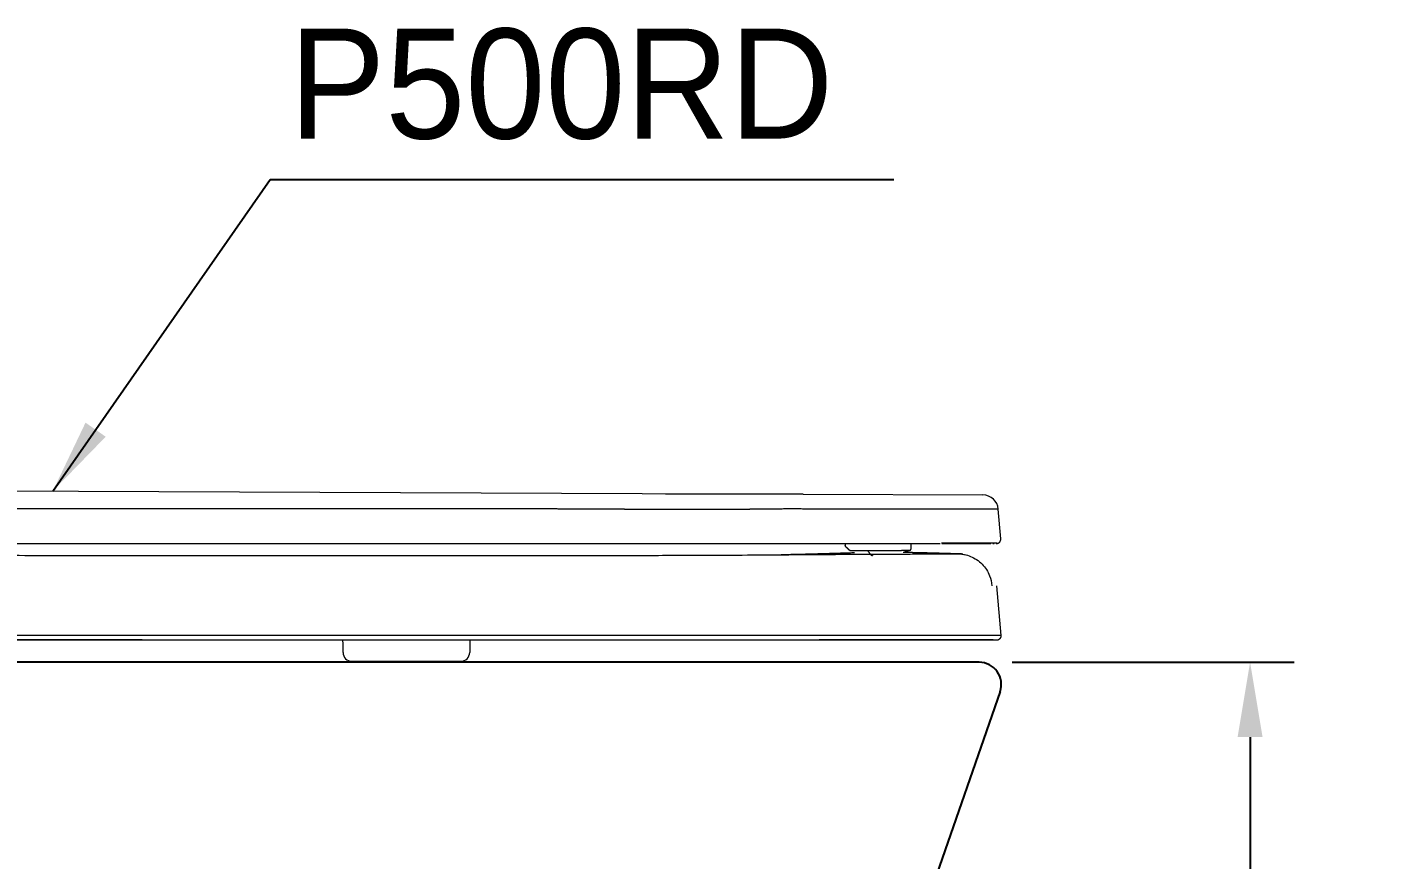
# Model space of a CAD drawing. Header units: millimetres. Extents: x 4840 to 6640, y -3623 to -1026.
# Drawn here: x 5588.5 to 5894.8, y -2937.8 to -2748.7 of the extents above; entities that cross this region are included whole.
import ezdxf
from ezdxf.enums import TextEntityAlignment as Align

# ---------------------------------------------------------------- set-up
doc = ezdxf.new("R2010")
doc.units = ezdxf.units.MM
for name, color, linetype in [('TEXT', 7, 'Continuous'), ('내부선 및 부속', 4, 'Continuous'), ('외형선', 3, 'Continuous'), ('치수선', 7, 'Continuous')]:
    doc.layers.add(name, color=color, linetype=linetype)
doc.styles.add('____', font='')
doc.styles.add('타이틀', font='H2GTRM.TTF', dxfattribs={"height": 25})
doc.styles.get('____').set_extended_font_data('굴림')
doc.dimstyles.new('MSADIM', dxfattribs={"dimtxt": 33, "dimasz": 17, "dimexe": 10, "dimexo": 7.5, "dimgap": 10, "dimtad": 0, "dimtih": 1, "dimtoh": 1, "dimdec": 0, "dimzin": 1, "dimdsep": 46, "dimtxsty": '____', "dimcen": 11.25, "dimadec": 0, "dimazin": 0, "dimtfac": 1, "dimtdec": 0, "dimtix": 1, "dimtmove": 0, "dimatfit": 3, "dimfxl": 0, "dimtolj": 1, "dimtzin": 1, "dimarcsym": 0})

# ---------------------------------------------------------------- blocks, each defined once
blk = doc.blocks.new('*D3')
at = {"layer": '치수선', "color": 0, "linetype": 'Continuous', "lineweight": -2}
for p, q in [((5812.35, -2893.08), (5876.39, -2893.08)), ((5866.39, -2910.08), (5866.39, -3060.26)), ((5866.39, -3256.08), (5866.39, -3105.89)), ((5687.35, -3273.08), (5876.39, -3273.08))]:
    blk.add_line(p, q, dxfattribs=at)
at = {"layer": '치수선', "color": 0, "linetype": 'Continuous'}
for points in [[(5863.55, -2910.08), (5869.22, -2910.08), (5866.39, -2893.08)], [(5863.55, -3256.08), (5869.22, -3256.08), (5866.39, -3273.08)]]:
    blk.add_solid(points, dxfattribs=at)
at = {"layer": '치수선', "color": 0, "linetype": 'Continuous', "insert": (5866.39, -3083.08), "char_height": 25, "attachment_point": 5, "style": '____'}
blk.add_mtext('\\A1;380', dxfattribs=at)

msp = doc.modelspace()

# ---------------------------------------------------------------- linework, layer by layer
at = {"layer": '내부선 및 부속', "lineweight": 18, "extrusion": (3.83476e-17, 1, 0)}
for p, q in [((5338.91, -2853.07), (5764.85, -2854.88)), ((5764.85, -2854.88), (5805.69, -2855.06)), ((5809.76, -2864.99), (5809.17, -2858.25)), ((5774.35, -2866.08), (5774.35, -2866.52)), ((5789.34, -2866.15), (5789.34, -2867.35)), ((5789.04, -2867.65), (5787.16, -2867.65)), ((5808.77, -2875.7), (5809.76, -2886.99)), ((5660.28, -2888.85), (5660.27, -2888.08)), ((5689.07, -2888.08), (5689.06, -2888.85)), ((5660.28, -2890.85), (5660.28, -2888.85)), ((5689.06, -2888.85), (5689.06, -2890.85)), ((5662.28, -2892.85), (5662.88, -2892.85)), ((5662.88, -2892.85), (5674.67, -2892.85)), ((5674.67, -2892.85), (5687.06, -2892.85))]:
    msp.add_line(p, q, dxfattribs=at)
at = {"layer": '내부선 및 부속', "lineweight": 18}
for centre, radius, start, end in [((5805.68, -2858.56), 3.5, 5, 89.7562), ((5808.76, -2865.08), 1, 270, 4.9999), ((5775.54, -2867.35), 0.3, 229.8193, 270), ((5789.04, -2867.35), 0.3, 270, 0), ((5662.28, -2890.85), 2, 180, 270), ((5687.06, -2890.85), 2, 270, 0)]:
    msp.add_arc(centre, radius, start, end, dxfattribs=at)
for points, degree, knots in [([(5764.85, -2854.88), (5764.85, -2854.88), (5764.85, -2854.88), (5764.85, -2854.88), (5764.85, -2854.88), (5764.85, -2854.88), (5764.85, -2854.88), (5764.85, -2854.88), (5764.84, -2854.88), (5764.84, -2854.88), (5764.84, -2854.88), (5764.84, -2854.88), (5764.83, -2854.88), (5764.83, -2854.88), (5764.83, -2854.88), (5764.82, -2854.88), (5764.82, -2854.88), (5764.82, -2854.88), (5764.81, -2854.88), (5764.81, -2854.88), (5764.8, -2854.88), (5764.8, -2854.88), (5764.79, -2854.88), (5764.79, -2854.88), (5764.78, -2854.88), (5764.77, -2854.88), (5764.77, -2854.88), (5764.76, -2854.88), (5764.75, -2854.88), (5764.75, -2854.88), (5764.74, -2854.88), (5764.73, -2854.88), (5764.72, -2854.88), (5764.71, -2854.88), (5764.7, -2854.88), (5764.7, -2854.88), (5764.66, -2854.88), (5764.6, -2854.88), (5764.49, -2854.88), (5764.35, -2854.88), (5764.15, -2854.88), (5763.85, -2854.88), (5763.42, -2854.88), (5762.92, -2854.88), (5762.35, -2854.88), (5761.71, -2854.88), (5761, -2854.88), (5760.23, -2854.88), (5759.31, -2854.88), (5758.21, -2854.87), (5756.92, -2854.87), (5755.53, -2854.87), (5754.06, -2854.87), (5752.51, -2854.87), (5751.02, -2854.86), (5749.62, -2854.86), (5748.33, -2854.86), (5746.98, -2854.86), (5745.6, -2854.86), (5744.2, -2854.86), (5742.78, -2854.85), (5741.3, -2854.85), (5740.19, -2854.85), (5739.51, -2854.85), (5739.25, -2854.85), (5739, -2854.85), (5738.74, -2854.85), (5738.49, -2854.85), (5738.23, -2854.85), (5737.97, -2854.85), (5737.7, -2854.85), (5737.44, -2854.85), (5737.17, -2854.85), (5736.9, -2854.85), (5736.63, -2854.85), (5736.36, -2854.84), (5736.08, -2854.84), (5735.81, -2854.84), (5735.53, -2854.84), (5735.25, -2854.84), (5734.96, -2854.84), (5734.68, -2854.84), (5734.39, -2854.84), (5734.1, -2854.84), (5733.81, -2854.84), (5733.62, -2854.84), (5733.52, -2854.84)], 3, [0, 0, 0, 0, 0.001791, 0.003582, 0.005372, 0.007162, 0.008952, 0.010741, 0.012529, 0.014317, 0.016105, 0.017892, 0.019679, 0.021465, 0.023252, 0.025037, 0.026823, 0.028608, 0.030393, 0.032177, 0.033961, 0.035745, 0.037529, 0.039313, 0.041096, 0.042879, 0.044662, 0.046444, 0.048227, 0.050009, 0.051791, 0.053573, 0.055355, 0.057137, 0.058919, 0.0607, 0.062482, 0.078216, 0.093875, 0.109462, 0.124983, 0.156651, 0.188038, 0.219161, 0.250029, 0.281003, 0.312147, 0.343477, 0.375004, 0.415851, 0.457519, 0.500032, 0.540598, 0.582251, 0.625006, 0.655159, 0.686041, 0.717656, 0.750009, 0.780134, 0.811008, 0.842632, 0.875005, 0.880171, 0.885361, 0.890576, 0.895815, 0.901079, 0.906367, 0.91168, 0.917017, 0.922378, 0.927764, 0.933174, 0.938609, 0.944068, 0.949552, 0.955059, 0.960592, 0.966149, 0.97173, 0.977335, 0.982965, 0.988619, 0.994297, 1, 1, 1, 1]), ([(5724.27, -2858.3), (5724.24, -2858.3), (5724.17, -2858.3), (5724.04, -2858.3), (5723.86, -2858.3), (5723.63, -2858.3), (5723.35, -2858.3), (5723.03, -2858.3), (5722.65, -2858.3), (5722.23, -2858.29), (5721.75, -2858.29), (5721.23, -2858.29), (5720.66, -2858.29), (5720.03, -2858.29), (5719.36, -2858.28), (5718.64, -2858.28), (5717.86, -2858.28), (5717.03, -2858.27), (5716.16, -2858.27), (5715.23, -2858.27), (5714.25, -2858.26), (5713.22, -2858.26), (5712.13, -2858.26), (5710.99, -2858.25), (5710.07, -2858.25), (5709.38, -2858.25), (5708.93, -2858.24), (5708.47, -2858.24), (5707.99, -2858.24), (5707.5, -2858.24), (5707, -2858.24), (5706.47, -2858.24), (5705.94, -2858.24), (5705.39, -2858.24), (5704.82, -2858.24), (5704.24, -2858.24), (5703.64, -2858.23), (5703.03, -2858.23), (5702.4, -2858.23), (5701.76, -2858.23), (5701.1, -2858.23), (5700.42, -2858.23), (5699.73, -2858.23), (5699.03, -2858.23), (5698.31, -2858.23), (5697.57, -2858.24), (5696.82, -2858.24), (5696.05, -2858.24), (5695.29, -2858.24), (5694.24, -2858.24), (5692.56, -2858.24), (5689.9, -2858.24), (5686.25, -2858.24), (5681.59, -2858.24), (5675.9, -2858.24), (5671.36, -2858.24), (5668.27, -2858.24), (5666.9, -2858.24), (5665.25, -2858.24), (5663.34, -2858.24), (5661.16, -2858.24), (5658.7, -2858.24), (5655.97, -2858.24), (5652.97, -2858.24), (5649.68, -2858.23), (5646.11, -2858.23), (5642.26, -2858.23), (5638.12, -2858.23), (5633.69, -2858.23), (5628.97, -2858.23), (5624.26, -2858.23), (5619.66, -2858.23), (5615.27, -2858.23), (5610.87, -2858.23), (5606.46, -2858.23), (5602.05, -2858.23), (5597.64, -2858.23), (5593.22, -2858.23), (5588.8, -2858.23), (5584.37, -2858.23), (5579.95, -2858.23), (5575.53, -2858.22), (5571.1, -2858.22), (5566.68, -2858.22), (5562.25, -2858.22), (5557.82, -2858.22), (5553.39, -2858.22), (5548.96, -2858.22), (5544.53, -2858.22), (5540.09, -2858.22), (5536.74, -2858.22), (5534.47, -2858.22), (5533.28, -2858.22), (5532.09, -2858.22), (5530.9, -2858.22), (5529.71, -2858.22), (5528.52, -2858.22), (5527.33, -2858.22), (5526.15, -2858.22), (5524.96, -2858.22), (5523.77, -2858.22), (5522.58, -2858.22), (5521.39, -2858.22), (5520.2, -2858.22), (5519.01, -2858.22), (5517.82, -2858.22), (5516.63, -2858.21), (5515.44, -2858.21), (5514.25, -2858.21), (5513.06, -2858.21), (5511.87, -2858.21), (5510.68, -2858.21), (5509.49, -2858.21), (5508.3, -2858.21), (5507.11, -2858.21), (5505.92, -2858.21), (5504.73, -2858.21), (5503.54, -2858.21), (5502.35, -2858.21), (5501.16, -2858.21), (5499.97, -2858.21), (5498.78, -2858.21), (5497.59, -2858.21), (5496.4, -2858.21), (5495.21, -2858.21), (5494.02, -2858.21), (5492.83, -2858.21), (5491.64, -2858.21), (5490.45, -2858.21), (5489.26, -2858.21), (5488.06, -2858.21), (5486.87, -2858.21), (5485.68, -2858.21), (5484.49, -2858.21), (5483.3, -2858.21), (5482.11, -2858.21), (5480.92, -2858.21), (5479.73, -2858.21), (5478.53, -2858.21), (5477.34, -2858.21), (5476.15, -2858.21), (5474.96, -2858.21), (5473.77, -2858.21), (5472.58, -2858.21), (5471.38, -2858.21), (5470.19, -2858.21), (5469, -2858.21), (5467.81, -2858.21), (5466.62, -2858.21), (5465.42, -2858.21), (5464.23, -2858.21), (5463.04, -2858.21), (5461.85, -2858.21), (5460.65, -2858.21), (5459.46, -2858.21), (5458.27, -2858.21), (5457.08, -2858.21), (5455.88, -2858.21), (5454.69, -2858.21), (5453.5, -2858.21), (5452.3, -2858.21), (5451.11, -2858.2), (5449.92, -2858.2), (5448.72, -2858.2), (5447.53, -2858.2), (5446.34, -2858.2), (5445.15, -2858.2), (5443.95, -2858.2), (5442.76, -2858.2), (5441.56, -2858.2), (5440.37, -2858.2), (5439.18, -2858.2), (5437.98, -2858.2), (5436.79, -2858.2), (5435.6, -2858.2), (5434.4, -2858.2), (5433.21, -2858.2), (5432.02, -2858.2), (5430.82, -2858.2), (5429.63, -2858.2), (5428.43, -2858.2), (5427.24, -2858.2), (5426.04, -2858.2), (5424.85, -2858.2), (5423.66, -2858.2), (5422.46, -2858.2), (5421.27, -2858.2), (5420.07, -2858.2), (5418.88, -2858.2), (5417.68, -2858.2), (5416.49, -2858.2), (5415.3, -2858.2), (5414.1, -2858.2), (5412.91, -2858.2), (5411.71, -2858.2), (5410.52, -2858.2), (5409.32, -2858.2), (5408.13, -2858.2), (5406.93, -2858.2), (5405.74, -2858.2), (5404.54, -2858.2), (5403.35, -2858.2), (5402.15, -2858.2), (5400.96, -2858.2), (5399.76, -2858.2), (5398.57, -2858.2), (5397.37, -2858.2), (5396.18, -2858.2), (5394.98, -2858.2), (5393.78, -2858.2), (5392.59, -2858.2), (5391.39, -2858.2), (5390.2, -2858.2), (5389, -2858.2), (5387.81, -2858.2), (5386.61, -2858.2), (5385.42, -2858.2), (5384.22, -2858.2), (5383.02, -2858.2), (5381.83, -2858.2), (5380.63, -2858.2), (5379.44, -2858.2), (5378.64, -2858.2), (5378.24, -2858.2)], 3, [0, 0, 0, 0, 0.000278, 0.000719, 0.001324, 0.002093, 0.003025, 0.004121, 0.00538, 0.006803, 0.00839, 0.01014, 0.012053, 0.014131, 0.016371, 0.018776, 0.021344, 0.024075, 0.02697, 0.030029, 0.033251, 0.036637, 0.040186, 0.043899, 0.047775, 0.049178, 0.050628, 0.052124, 0.053667, 0.055256, 0.056892, 0.058575, 0.060303, 0.062079, 0.063901, 0.065769, 0.067684, 0.069645, 0.071653, 0.073708, 0.075809, 0.077956, 0.08015, 0.082391, 0.084678, 0.087011, 0.089391, 0.091818, 0.094291, 0.096522, 0.101795, 0.11011, 0.121465, 0.135861, 0.153296, 0.173771, 0.177132, 0.181286, 0.186231, 0.191968, 0.198497, 0.205819, 0.213932, 0.222838, 0.232536, 0.243026, 0.25431, 0.266386, 0.279256, 0.292916, 0.307366, 0.319943, 0.332513, 0.345075, 0.357629, 0.370177, 0.382718, 0.395251, 0.407776, 0.420295, 0.432808, 0.445317, 0.457823, 0.470328, 0.482833, 0.495338, 0.507843, 0.520348, 0.532852, 0.545355, 0.557859, 0.561208, 0.564558, 0.567907, 0.571257, 0.574606, 0.577956, 0.581305, 0.584655, 0.588004, 0.591354, 0.594703, 0.598052, 0.601402, 0.604751, 0.6081, 0.611449, 0.614799, 0.618148, 0.621497, 0.624846, 0.628195, 0.631544, 0.634893, 0.638242, 0.641591, 0.64494, 0.648289, 0.651638, 0.654987, 0.658336, 0.661685, 0.665034, 0.668383, 0.671732, 0.675081, 0.67843, 0.681779, 0.685128, 0.688477, 0.691826, 0.695175, 0.698525, 0.701874, 0.705223, 0.708572, 0.711921, 0.71527, 0.71862, 0.721969, 0.725318, 0.728667, 0.732017, 0.735366, 0.738715, 0.742064, 0.745414, 0.748763, 0.752112, 0.755462, 0.758811, 0.76216, 0.76551, 0.768859, 0.772209, 0.775558, 0.778908, 0.782257, 0.785606, 0.788956, 0.792305, 0.795655, 0.799005, 0.802354, 0.805704, 0.809053, 0.812403, 0.815752, 0.819102, 0.822452, 0.825801, 0.829151, 0.8325, 0.83585, 0.8392, 0.84255, 0.845899, 0.849249, 0.852599, 0.855948, 0.859298, 0.862648, 0.865998, 0.869348, 0.872697, 0.876047, 0.879397, 0.882747, 0.886097, 0.889447, 0.892797, 0.896146, 0.899496, 0.902846, 0.906196, 0.909546, 0.912896, 0.916246, 0.919596, 0.922946, 0.926296, 0.929646, 0.932996, 0.936346, 0.939696, 0.943046, 0.946397, 0.949747, 0.953097, 0.956447, 0.959797, 0.963147, 0.966497, 0.969848, 0.973198, 0.976548, 0.979898, 0.983249, 0.986599, 0.989949, 0.993299, 0.99665, 1, 1, 1, 1]), ([(5724.27, -2858.3), (5724.35, -2858.3), (5724.5, -2858.3), (5724.73, -2858.3), (5724.97, -2858.3), (5725.2, -2858.3), (5725.43, -2858.29), (5725.66, -2858.29), (5725.89, -2858.29), (5726.13, -2858.29), (5726.36, -2858.29), (5726.59, -2858.29), (5726.82, -2858.29), (5727.05, -2858.29), (5727.28, -2858.29), (5727.51, -2858.28), (5727.74, -2858.28), (5727.98, -2858.28), (5728.21, -2858.28), (5728.44, -2858.28), (5728.67, -2858.28), (5728.9, -2858.28), (5729.13, -2858.28), (5729.36, -2858.28), (5729.58, -2858.28), (5729.81, -2858.28), (5730.04, -2858.28), (5730.27, -2858.27), (5730.5, -2858.27), (5730.73, -2858.27), (5730.96, -2858.27), (5731.19, -2858.27), (5731.42, -2858.27), (5731.64, -2858.27), (5731.87, -2858.27), (5732.1, -2858.27), (5732.33, -2858.27), (5732.55, -2858.27), (5732.78, -2858.27), (5733.01, -2858.27), (5733.24, -2858.27), (5733.46, -2858.27), (5733.69, -2858.27), (5733.92, -2858.27), (5734.14, -2858.27), (5734.37, -2858.27), (5734.59, -2858.26), (5734.82, -2858.26), (5735.04, -2858.26), (5735.27, -2858.26), (5735.5, -2858.26), (5735.72, -2858.26), (5735.95, -2858.26), (5736.17, -2858.26), (5736.4, -2858.26), (5736.62, -2858.26), (5736.84, -2858.26), (5737.07, -2858.26), (5737.29, -2858.26), (5737.52, -2858.26), (5737.74, -2858.26), (5737.96, -2858.26), (5738.19, -2858.26), (5738.41, -2858.26), (5738.63, -2858.26), (5738.86, -2858.26), (5739.08, -2858.26), (5739.36, -2858.26), (5739.69, -2858.26), (5740.08, -2858.26), (5740.48, -2858.26), (5740.87, -2858.26), (5741.26, -2858.26), (5741.65, -2858.26), (5742.04, -2858.26), (5742.42, -2858.26), (5742.81, -2858.26), (5743.2, -2858.26), (5743.59, -2858.26), (5743.97, -2858.26), (5744.36, -2858.27), (5744.74, -2858.27), (5745.13, -2858.27), (5745.51, -2858.27), (5745.9, -2858.27), (5746.28, -2858.27), (5746.66, -2858.27), (5747.04, -2858.27), (5747.42, -2858.27), (5747.8, -2858.27), (5748.18, -2858.28), (5748.56, -2858.28), (5748.94, -2858.28), (5749.32, -2858.28), (5749.7, -2858.28), (5750.07, -2858.28), (5750.45, -2858.29), (5750.83, -2858.29), (5751.2, -2858.29), (5751.57, -2858.29), (5751.95, -2858.3), (5752.32, -2858.3), (5752.57, -2858.3), (5752.69, -2858.3)], 3, [0, 0, 0, 0, 0.007828, 0.015657, 0.023485, 0.031313, 0.039142, 0.04697, 0.054798, 0.062626, 0.070454, 0.078282, 0.08611, 0.093938, 0.101766, 0.109594, 0.117421, 0.125249, 0.133077, 0.140904, 0.148731, 0.156559, 0.164386, 0.172213, 0.18004, 0.187867, 0.195694, 0.203521, 0.211347, 0.219174, 0.227001, 0.234827, 0.242653, 0.25048, 0.258306, 0.266132, 0.273958, 0.281784, 0.28961, 0.297436, 0.305262, 0.313088, 0.320913, 0.328739, 0.336564, 0.34439, 0.352215, 0.360041, 0.367866, 0.375691, 0.383516, 0.391342, 0.399167, 0.406992, 0.414817, 0.422642, 0.430467, 0.438292, 0.446116, 0.453941, 0.461766, 0.469591, 0.477416, 0.48524, 0.493065, 0.50089, 0.508714, 0.516539, 0.530353, 0.544167, 0.55798, 0.571794, 0.585608, 0.599421, 0.613235, 0.627048, 0.640862, 0.654675, 0.668489, 0.682302, 0.696115, 0.709928, 0.723741, 0.737555, 0.751368, 0.765181, 0.778994, 0.792807, 0.80662, 0.820433, 0.834246, 0.84806, 0.861873, 0.875686, 0.889499, 0.903312, 0.917125, 0.930938, 0.944751, 0.958564, 0.972376, 0.986188, 1, 1, 1, 1]), ([(5772.2, -2858.25), (5772.15, -2858.25), (5772.05, -2858.25), (5771.9, -2858.25), (5771.75, -2858.25), (5771.6, -2858.25), (5771.45, -2858.25), (5771.31, -2858.25), (5771.16, -2858.25), (5771.01, -2858.25), (5770.86, -2858.25), (5770.71, -2858.25), (5770.56, -2858.25), (5770.41, -2858.25), (5770.25, -2858.25), (5770.1, -2858.25), (5769.95, -2858.25), (5769.8, -2858.25), (5769.65, -2858.25), (5769.5, -2858.25), (5769.35, -2858.25), (5769.2, -2858.25), (5769.04, -2858.25), (5768.89, -2858.25), (5768.74, -2858.25), (5768.59, -2858.25), (5768.43, -2858.25), (5768.28, -2858.25), (5768.13, -2858.25), (5767.97, -2858.25), (5767.78, -2858.25), (5767.53, -2858.25), (5767.22, -2858.25), (5766.85, -2858.25), (5766.45, -2858.25), (5766, -2858.25), (5765.31, -2858.25), (5764.5, -2858.24), (5763.7, -2858.24), (5763.11, -2858.24), (5762.61, -2858.24), (5762.09, -2858.24), (5761.6, -2858.24), (5761.13, -2858.24), (5760.43, -2858.24), (5759.43, -2858.25), (5758.43, -2858.26), (5757.67, -2858.27), (5757.23, -2858.27), (5756.79, -2858.28), (5756.34, -2858.28), (5755.9, -2858.28), (5755.49, -2858.29), (5755.11, -2858.29), (5754.77, -2858.29), (5754.43, -2858.3), (5754.08, -2858.3), (5753.74, -2858.3), (5753.39, -2858.3), (5753.04, -2858.3), (5752.81, -2858.3), (5752.69, -2858.3)], 3, [0, 0, 0, 0, 0.008135, 0.016271, 0.024406, 0.03254, 0.040675, 0.048809, 0.056943, 0.065077, 0.07321, 0.081343, 0.089476, 0.097609, 0.105741, 0.113873, 0.122005, 0.130137, 0.138268, 0.1464, 0.154531, 0.162661, 0.170792, 0.178922, 0.187052, 0.195182, 0.203311, 0.21144, 0.219569, 0.227698, 0.235826, 0.25032, 0.267078, 0.2861, 0.307386, 0.330936, 0.356749, 0.416068, 0.457055, 0.479714, 0.507327, 0.533683, 0.558785, 0.582631, 0.605224, 0.664886, 0.733775, 0.755735, 0.777689, 0.799636, 0.821577, 0.84351, 0.865436, 0.882116, 0.898836, 0.915596, 0.932396, 0.949237, 0.966117, 0.983039, 1, 1, 1, 1]), ([(5809.17, -2858.25), (5809.17, -2858.25), (5809.12, -2858.25), (5808.91, -2858.25), (5808.76, -2858.25), (5808.35, -2858.25), (5808.1, -2858.25), (5807.48, -2858.25), (5807.12, -2858.25), (5806.3, -2858.25), (5805.84, -2858.25), (5804.82, -2858.25), (5804.26, -2858.25), (5803.03, -2858.25), (5802.37, -2858.25), (5800.95, -2858.25), (5800.2, -2858.25), (5798.59, -2858.25), (5797.74, -2858.25), (5795.96, -2858.25), (5795.02, -2858.25), (5793.06, -2858.25), (5792.04, -2858.25), (5789.91, -2858.25), (5788.8, -2858.25), (5786.52, -2858.25), (5785.34, -2858.25), (5782.9, -2858.25), (5781.64, -2858.25), (5779.06, -2858.25), (5776.41, -2858.25), (5773.62, -2858.25), (5772.2, -2858.25)], 3, [0, 0, 0, 0, 0.062576, 0.062576, 0.125071, 0.125071, 0.187566, 0.187566, 0.25006, 0.25006, 0.312555, 0.312555, 0.37505, 0.37505, 0.437545, 0.437545, 0.50004, 0.50004, 0.562535, 0.562535, 0.62503, 0.62503, 0.687525, 0.687525, 0.75002, 0.75002, 0.812515, 0.812515, 0.87501, 0.87501, 0.937505, 1, 1, 1, 1]), ([(5374.19, -2866.08), (5411.36, -2866.08), (5450.69, -2866.08), (5478, -2866.08), (5506.64, -2866.08), (5545.07, -2866.08), (5578.79, -2866.08), (5585.71, -2866.08), (5591.25, -2866.08), (5596.95, -2866.08), (5601.98, -2866.08), (5611.94, -2866.08), (5620.53, -2866.08), (5629.72, -2866.08), (5638.63, -2866.08), (5640.92, -2866.08), (5643.07, -2866.08), (5644.99, -2866.08), (5647.48, -2866.08), (5649.12, -2866.08), (5651.04, -2866.08), (5654.32, -2866.08), (5656.48, -2866.08)], 2, [0, 0, 0, 0.125, 0.125, 0.25, 0.25, 0.5, 0.5, 0.5625, 0.5625, 0.625, 0.625, 0.75, 0.75, 0.875, 0.875, 0.90625, 0.90625, 0.9375, 0.9375, 0.9625, 0.9625, 1, 1, 1]), ([(5656.48, -2866.08), (5709.72, -2866.08), (5740.85, -2866.08), (5752.72, -2866.08), (5766.02, -2866.08), (5774.7, -2866.08), (5781.7, -2866.08), (5789.15, -2866.08), (5795.97, -2866.08)], 2, [0, 0, 0, 0.5, 0.5, 0.75, 0.75, 0.875, 0.875, 1, 1, 1]), ([(5774.35, -2866.52), (5774.34, -2866.54), (5774.34, -2866.59), (5774.36, -2866.67), (5774.41, -2866.73), (5774.44, -2866.76), (5774.46, -2866.77)], 3, [0, 0, 0, 0, 0.250046, 0.500094, 0.750142, 1, 1, 1, 1]), ([(5774.89, -2867.18), (5774.88, -2867.17), (5774.87, -2867.16), (5774.85, -2867.14), (5774.83, -2867.13), (5774.81, -2867.11), (5774.8, -2867.09), (5774.78, -2867.07), (5774.76, -2867.06), (5774.74, -2867.04), (5774.72, -2867.03), (5774.71, -2867.01), (5774.69, -2866.99), (5774.67, -2866.98), (5774.66, -2866.96), (5774.64, -2866.95), (5774.62, -2866.93), (5774.61, -2866.91), (5774.59, -2866.9), (5774.58, -2866.88), (5774.56, -2866.87), (5774.55, -2866.85), (5774.53, -2866.84), (5774.52, -2866.83), (5774.5, -2866.81), (5774.49, -2866.8), (5774.48, -2866.78), (5774.47, -2866.77), (5774.46, -2866.77)], 3, [0, 0, 0, 0, 0.039024, 0.07799, 0.116899, 0.155752, 0.194552, 0.2333, 0.271998, 0.310647, 0.34925, 0.387807, 0.426321, 0.464793, 0.503225, 0.541619, 0.579977, 0.618299, 0.656589, 0.694847, 0.733076, 0.771277, 0.809452, 0.847603, 0.885732, 0.923839, 0.961928, 1, 1, 1, 1]), ([(5774.46, -2866.77), (5774.47, -2866.77), (5774.48, -2866.78), (5774.49, -2866.79), (5774.5, -2866.81), (5774.51, -2866.82), (5774.53, -2866.83), (5774.54, -2866.85), (5774.55, -2866.86), (5774.57, -2866.87), (5774.58, -2866.89), (5774.59, -2866.9), (5774.61, -2866.91), (5774.62, -2866.93), (5774.64, -2866.94), (5774.65, -2866.96), (5774.66, -2866.97), (5774.68, -2866.98), (5774.69, -2867), (5774.71, -2867.01), (5774.72, -2867.03), (5774.74, -2867.04), (5774.76, -2867.06), (5774.77, -2867.07), (5774.79, -2867.09), (5774.8, -2867.1), (5774.82, -2867.12), (5774.84, -2867.13), (5774.85, -2867.15), (5774.87, -2867.16), (5774.88, -2867.17), (5774.89, -2867.18)], 3, [0, 0, 0, 0, 0.03418, 0.06837, 0.102572, 0.136786, 0.171015, 0.205258, 0.239519, 0.273797, 0.308095, 0.342413, 0.376753, 0.411116, 0.445503, 0.479915, 0.514354, 0.548821, 0.583318, 0.617844, 0.652403, 0.686994, 0.72162, 0.756281, 0.790978, 0.825714, 0.860488, 0.895303, 0.930159, 0.965057, 1, 1, 1, 1]), ([(5796.37, -2866.08), (5797.99, -2866.08), (5799.38, -2866.08), (5802.11, -2866.08), (5803.93, -2866.08), (5805.71, -2866.08), (5806.61, -2866.08), (5807.5, -2866.08), (5807.5, -2866.08)], 2, [0, 0, 0, 0.14249, 0.14249, 0.428326, 0.428326, 0.714163, 0.714163, 1, 1, 1]), ([(5808.93, -2866), (5808.79, -2866), (5808.41, -2866), (5807.58, -2866), (5806.64, -2866), (5805.71, -2866), (5804.81, -2866), (5803.82, -2866), (5802.56, -2866), (5800.87, -2866), (5798.88, -2866), (5797.35, -2866), (5796.6, -2866)], 3, [0, 0, 0, 0, 0.138525, 0.259372, 0.362538, 0.448023, 0.515823, 0.58362, 0.669105, 0.772274, 0.89313, 1, 1, 1, 1]), ([(5379.76, -2868.69), (5385.72, -2868.69), (5397.22, -2868.69), (5413.85, -2868.69), (5429.23, -2868.69), (5443.37, -2868.69), (5456.27, -2868.69), (5467.93, -2868.69), (5478.1, -2868.69), (5486.88, -2868.69), (5494.58, -2868.7), (5501.88, -2868.7), (5509.12, -2868.7), (5516.41, -2868.7), (5527.94, -2868.71), (5543.79, -2868.72), (5563.93, -2868.74), (5584.18, -2868.77), (5602.74, -2868.79), (5619.54, -2868.8), (5634.56, -2868.8), (5649.35, -2868.81), (5663.89, -2868.82), (5678.26, -2868.82), (5692.59, -2868.82), (5706.98, -2868.81), (5721.42, -2868.79), (5734.5, -2868.77), (5746.07, -2868.74), (5755.92, -2868.67), (5765.06, -2868.59), (5770.54, -2868.56), (5773.14, -2868.54)], 3, [0, 0, 0, 0, 0.042174, 0.081426, 0.117757, 0.151169, 0.18166, 0.20923, 0.233879, 0.253908, 0.271558, 0.288597, 0.305764, 0.323059, 0.340481, 0.387776, 0.435888, 0.484137, 0.532344, 0.568827, 0.605286, 0.641755, 0.678237, 0.714731, 0.75202, 0.790772, 0.830986, 0.872665, 0.904535, 0.936409, 0.968247, 1, 1, 1, 1]), ([(5759.84, -2868.59), (5760.15, -2868.59), (5761.04, -2868.57), (5762.45, -2868.53), (5763.93, -2868.5), (5765.53, -2868.46), (5767.32, -2868.41), (5769.13, -2868.36), (5770.78, -2868.31), (5772, -2868.28), (5773, -2868.25), (5773.95, -2868.22), (5775.07, -2868.19), (5775.94, -2868.16), (5776.42, -2868.15), (5776.51, -2868.14)], 3, [0, 0, 0, 0, 0.058513, 0.153661, 0.242282, 0.315613, 0.411252, 0.523475, 0.628913, 0.717525, 0.761508, 0.819399, 0.891579, 0.978046, 1, 1, 1, 1]), ([(5763.13, -2868.58), (5763.66, -2868.58), (5765.95, -2868.57), (5769.04, -2868.56), (5771.51, -2868.55), (5773.14, -2868.54), (5775.54, -2868.53), (5777.83, -2868.52), (5780.03, -2868.51), (5780.75, -2868.51), (5782.16, -2868.5), (5784.23, -2868.49), (5786.17, -2868.48), (5788.61, -2868.47), (5789.76, -2868.47), (5791.38, -2868.46), (5791.9, -2868.45), (5792.91, -2868.45), (5793.87, -2868.44), (5794.76, -2868.44), (5795.6, -2868.43), (5796, -2868.43), (5797.14, -2868.43), (5797.81, -2868.42), (5798.97, -2868.41), (5799.46, -2868.41), (5799.93, -2868.41), (5800.01, -2868.41), (5800.08, -2868.41)], 3, [0, 0, 0, 0, 0.028278, 0.123489, 0.171094, 0.171094, 0.218699, 0.31391, 0.31391, 0.361516, 0.361516, 0.409121, 0.504332, 0.504332, 0.599543, 0.599543, 0.647148, 0.647148, 0.694754, 0.742359, 0.742359, 0.789965, 0.789965, 0.885176, 0.885176, 0.980387, 0.980387, 1, 1, 1, 1]), ([(5775.37, -2867.6), (5775.37, -2867.6), (5775.38, -2867.61), (5775.39, -2867.61), (5775.4, -2867.62), (5775.41, -2867.63), (5775.43, -2867.63), (5775.45, -2867.64), (5775.47, -2867.65), (5775.49, -2867.65), (5775.51, -2867.65), (5775.52, -2867.65), (5775.53, -2867.65), (5775.54, -2867.65)], 3, [0, 0, 0, 0, 0.044772, 0.103835, 0.177358, 0.265492, 0.368328, 0.508269, 0.634753, 0.747315, 0.845724, 0.929928, 1, 1, 1, 1]), ([(5775.5, -2867.65), (5775.5, -2867.65), (5775.5, -2867.65), (5775.51, -2867.65), (5775.52, -2867.65), (5775.53, -2867.65), (5775.53, -2867.65), (5775.54, -2867.65)], 3, [0, 0, 0, 0, 0.065636, 0.065636, 0.546885, 0.546885, 1, 1, 1, 1]), ([(5775.54, -2867.65), (5775.66, -2867.65), (5775.78, -2867.65), (5776.05, -2867.65), (5776.19, -2867.65), (5776.41, -2867.65), (5776.52, -2867.65), (5776.64, -2867.65), (5776.71, -2867.65), (5776.75, -2867.65), (5776.95, -2867.65), (5777.11, -2867.65), (5777.37, -2867.65), (5777.45, -2867.65), (5777.58, -2867.65), (5777.63, -2867.65), (5777.71, -2867.65), (5777.76, -2867.65), (5777.98, -2867.65), (5778.34, -2867.65), (5778.71, -2867.65), (5779, -2867.65), (5779.09, -2867.65), (5779.24, -2867.65), (5779.31, -2867.65), (5779.38, -2867.65), (5779.43, -2867.65), (5779.46, -2867.65), (5779.48, -2867.65)], 3, [0, 0, 0, 0, 0.125, 0.125, 0.25, 0.25, 0.3125, 0.34375, 0.34375, 0.375, 0.375, 0.5, 0.5, 0.5625, 0.5625, 0.59375, 0.59375, 0.625, 0.625, 0.75, 0.875, 0.875, 0.9375, 0.9375, 0.96875, 0.984375, 0.984375, 1, 1, 1, 1]), ([(5779.48, -2867.65), (5779.49, -2867.65), (5779.5, -2867.65), (5779.51, -2867.65), (5779.53, -2867.65), (5779.57, -2867.65), (5779.61, -2867.65), (5779.69, -2867.65), (5779.74, -2867.65), (5779.9, -2867.65), (5780.01, -2867.65), (5780.33, -2867.65), (5780.54, -2867.65), (5780.75, -2867.65)], 3, [0, 0, 0, 0, 0.015625, 0.015625, 0.03125, 0.0625, 0.125, 0.125, 0.25, 0.25, 0.5, 0.5, 1, 1, 1, 1]), ([(5780.75, -2867.65), (5780.92, -2867.65), (5781.1, -2867.65), (5781.35, -2867.65), (5781.44, -2867.65), (5781.61, -2867.65), (5781.7, -2867.65), (5781.95, -2867.65), (5782.12, -2867.65), (5782.37, -2867.65), (5782.45, -2867.65), (5782.62, -2867.65), (5782.7, -2867.65), (5783.1, -2867.65), (5783.42, -2867.65), (5783.87, -2867.65), (5784.02, -2867.65), (5784.24, -2867.65), (5784.31, -2867.65), (5784.42, -2867.65), (5784.45, -2867.65), (5784.52, -2867.65), (5784.56, -2867.65), (5784.73, -2867.65), (5785, -2867.65), (5785.25, -2867.65), (5785.49, -2867.65), (5785.6, -2867.65), (5785.77, -2867.65), (5785.85, -2867.65), (5785.93, -2867.65), (5785.98, -2867.65), (5786, -2867.65), (5786.23, -2867.65), (5786.4, -2867.65), (5786.63, -2867.65), (5786.7, -2867.65), (5786.83, -2867.65), (5786.89, -2867.65), (5786.94, -2867.65)], 3, [0, 0, 0, 0, 0.0625, 0.0625, 0.09375, 0.09375, 0.125, 0.125, 0.1875, 0.1875, 0.21875, 0.21875, 0.25, 0.25, 0.375, 0.375, 0.4375, 0.4375, 0.46875, 0.46875, 0.484375, 0.484375, 0.5, 0.5, 0.5625, 0.625, 0.625, 0.6875, 0.6875, 0.71875, 0.734375, 0.734375, 0.75, 0.75, 0.875, 0.875, 0.9375, 0.9375, 1, 1, 1, 1]), ([(5786.94, -2867.65), (5786.99, -2867.65), (5787.03, -2867.65), (5787.08, -2867.65), (5787.1, -2867.65), (5787.13, -2867.65), (5787.15, -2867.65), (5787.16, -2867.65)], 3, [0, 0, 0, 0, 0.5, 0.5, 0.75, 0.75, 1, 1, 1, 1]), ([(5787.53, -2868.05), (5788.34, -2868.07), (5791.24, -2868.11), (5794.05, -2868.19), (5796.73, -2868.27), (5799.28, -2868.35), (5801.04, -2868.4)], 5, [0, 0, 0, 0, 0, 0, 0.276085, 1, 1, 1, 1, 1, 1]), ([(5791.51, -2868.13), (5791.83, -2868.14), (5792.52, -2868.15), (5793.6, -2868.18), (5794.61, -2868.21), (5795.45, -2868.24), (5796.06, -2868.26), (5796.69, -2868.27), (5797.59, -2868.3), (5798.74, -2868.33), (5800, -2868.37), (5800.76, -2868.39), (5801.12, -2868.4)], 3, [0, 0, 0, 0, 0.167342, 0.299913, 0.402388, 0.445746, 0.486635, 0.527893, 0.572356, 0.67931, 0.819962, 1, 1, 1, 1]), ([(5800.02, -2868.41), (5801.04, -2868.44), (5802.99, -2868.84), (5805.62, -2870.61), (5807.29, -2873.1), (5807.64, -2874.89), (5807.68, -2875.72)], 3, [0, 0, 0, 0, 0.25231, 0.524353, 0.796386, 1, 1, 1, 1]), ([(5800.08, -2868.41), (5800.19, -2868.41), (5800.28, -2868.41), (5800.52, -2868.4), (5800.64, -2868.4), (5800.84, -2868.4), (5800.91, -2868.4), (5801.01, -2868.4), (5801.04, -2868.4), (5801.04, -2868.4)], 3, [0, 0, 0, 0, 0.163879, 0.163879, 0.442586, 0.442586, 0.721293, 0.721293, 1, 1, 1, 1]), ([(5614.67, -2887.98), (5613, -2887.98), (5605.33, -2887.98), (5591.51, -2887.98), (5573.29, -2887.98), (5555.04, -2887.98), (5536.76, -2887.98), (5518.46, -2887.98), (5499.98, -2887.98), (5481.32, -2887.98), (5462.66, -2887.98), (5448.69, -2887.98), (5439.41, -2887.98), (5434.43, -2887.98), (5428.94, -2887.98), (5422.62, -2887.98), (5415.48, -2887.98), (5407.53, -2887.98), (5398.76, -2887.98), (5389.15, -2887.98), (5382.45, -2887.98), (5378.97, -2887.98)], 3, [0, 0, 0, 0, 0.021662, 0.09932, 0.17698, 0.254644, 0.332311, 0.409982, 0.487652, 0.567395, 0.647034, 0.724652, 0.744685, 0.764769, 0.787741, 0.814416, 0.844796, 0.878238, 0.915252, 0.95584, 1, 1, 1, 1]), ([(5809.45, -2886.99), (5808.84, -2886.99), (5807.29, -2886.99), (5803.43, -2886.99), (5800.62, -2886.99), (5797.14, -2886.99), (5794.69, -2886.99), (5793.4, -2886.99), (5786.63, -2886.99), (5778.59, -2886.99), (5769.39, -2886.99), (5765.63, -2886.99), (5763.7, -2886.99), (5757.82, -2886.99), (5749.67, -2886.99), (5741.06, -2886.99), (5735.58, -2886.99), (5734.48, -2886.99), (5732.27, -2886.99), (5728.93, -2886.99), (5716.56, -2886.99), (5700.2, -2886.99), (5683.18, -2886.99), (5675.75, -2886.99), (5670.77, -2886.99), (5663.27, -2886.99), (5655.65, -2886.99), (5645.4, -2886.99), (5638.95, -2886.99), (5632.45, -2886.99), (5629.85, -2886.99), (5628.54, -2886.99), (5624.63, -2886.99), (5616.77, -2886.99), (5608.87, -2886.99), (5598.3, -2886.99), (5590.34, -2886.99), (5582.36, -2886.99), (5577.04, -2886.99), (5574.38, -2886.99), (5561.06, -2886.99), (5550.38, -2886.99), (5528.99, -2886.99), (5518.29, -2886.99), (5504.9, -2886.99), (5502.22, -2886.99), (5496.87, -2886.99), (5488.84, -2886.99), (5470.1, -2886.99), (5454.03, -2886.99), (5421.88, -2886.99), (5400.44, -2886.99), (5378.98, -2886.99)], 3, [0, 0, 0, 0, 0.047997, 0.047997, 0.07973, 0.095597, 0.095597, 0.111464, 0.111464, 0.174931, 0.190797, 0.190797, 0.206664, 0.206664, 0.238397, 0.270131, 0.270131, 0.278064, 0.278064, 0.285998, 0.301864, 0.365331, 0.397065, 0.412931, 0.412931, 0.428798, 0.460531, 0.460531, 0.492265, 0.500198, 0.500198, 0.508132, 0.508132, 0.523998, 0.555732, 0.555732, 0.587465, 0.603332, 0.603332, 0.619199, 0.619199, 0.682666, 0.682666, 0.746132, 0.746132, 0.761999, 0.761999, 0.777866, 0.809599, 0.873066, 0.873066, 1, 1, 1, 1]), ([(5808.76, -2888.08), (5808.76, -2888.08), (5807.85, -2888.08), (5803.56, -2888.08), (5796.24, -2888.08), (5786.67, -2888.08), (5776.24, -2888.08), (5765.92, -2888.08), (5756.06, -2888.08), (5746.44, -2888.08), (5736.35, -2888.08), (5724.8, -2888.08), (5711.16, -2888.08), (5695.97, -2888.08), (5680.81, -2888.08), (5666.71, -2888.08), (5653.64, -2888.08), (5641.49, -2888.08), (5630.19, -2888.08), (5619.72, -2888.08), (5610.08, -2888.08), (5601.15, -2888.08), (5592.54, -2888.08), (5583.89, -2888.08), (5575.12, -2888.08), (5566.35, -2888.08), (5557.63, -2888.08), (5548.82, -2888.08), (5539.67, -2888.08), (5529.77, -2888.08), (5518.74, -2888.08), (5508.74, -2888.08), (5502.41, -2888.08), (5500.47, -2888.08)], 3, [0, 0, 0, 0, 0.032861, 0.065722, 0.098583, 0.131443, 0.164304, 0.197165, 0.230026, 0.262887, 0.295748, 0.328609, 0.361469, 0.39433, 0.427191, 0.460052, 0.492913, 0.525774, 0.558635, 0.591495, 0.624356, 0.657217, 0.690078, 0.722939, 0.7558, 0.788661, 0.821521, 0.854382, 0.887243, 0.920104, 0.952965, 0.985826, 1, 1, 1, 1]), ([(5807.18, -2887.98), (5806.86, -2887.98), (5805.88, -2887.98), (5803.61, -2887.98), (5800.64, -2887.98), (5797.47, -2887.98), (5794.28, -2887.98), (5791.21, -2887.98), (5788.34, -2887.98), (5785.64, -2887.98), (5782.97, -2887.98), (5780.21, -2887.98), (5777.32, -2887.98), (5773.5, -2887.98), (5770.5, -2887.98), (5768.5, -2887.98)], 3, [0, 0, 0, 0, 0.07308, 0.188083, 0.293205, 0.388422, 0.47375, 0.549186, 0.614726, 0.671331, 0.726742, 0.78265, 0.839058, 0.895967, 1, 1, 1, 1]), ([(5809.76, -2886.99), (5809.76, -2886.99), (5809.66, -2886.99), (5809.46, -2886.99), (5809.45, -2886.99)], 3, [0, 0, 0, 0, 0.981594, 1, 1, 1, 1])]:
    msp.add_open_spline(points, degree=degree, knots=knots, dxfattribs=at)
for points, degree in [([(5796.6, -2866), (5796.24, -2866)], 1), ([(5807.93, -2866.08), (5808.05, -2866.08), (5808.15, -2866.08), (5808.24, -2866.08)], 3), ([(5808.67, -2866.08), (5808.76, -2866.08), (5808.76, -2866.08)], 2), ([(5775.37, -2867.6), (5775.1, -2867.37), (5774.89, -2867.18)], 2), ([(5774.89, -2867.18), (5775.1, -2867.37), (5775.37, -2867.6)], 2), ([(5789.09, -2867.63), (5788.33, -2867.93), (5787.56, -2868.15)], 2), ([(5800.02, -2868.41), (5800.64, -2868.43), (5801.23, -2868.51), (5801.8, -2868.65)], 3), ([(5807.99, -2887.98), (5807.18, -2887.98)], 1), ([(5809.76, -2886.99), (5809.76, -2886.99), (5809.65, -2886.99), (5809.45, -2886.99)], 3)]:
    msp.add_open_spline(points, degree=degree, dxfattribs=at)
for points, weights in [([(5807.5, -2866.08), (5807.36, -2866.08), (5807.22, -2866.06), (5807.08, -2866.02)], [1.16323620533, 1.12148845172, 1.08774845716, 1.06201622162]), ([(5779.48, -2867.65), (5779.89, -2868.37), (5780.26, -2868.77), (5780.61, -2868.86)], [1, 1.0000000195, 1.00000002178, 1.00000000686])]:
    msp.add_rational_spline(points, weights, degree=3, dxfattribs=at)
msp.add_rational_spline([(5809.76, -2886.99), (5809.78, -2887.28), (5809.68, -2887.55), (5809.5, -2887.75), (5809.31, -2887.95), (5809.05, -2888.08), (5808.76, -2888.08)], [1.00014776739, 1.00373327092, 1.07256914391, 1.20665538635, 1.07256664934, 1.00373070967, 1.00014756734], degree=3, knots=[0, 0, 0, 0, 0.499995, 0.499995, 0.499995, 1, 1, 1, 1], dxfattribs=at)
at = {"layer": '외형선'}
for p, q in [((5804.85, -2893.08), (5292.85, -2893.08)), ((5809.57, -2899.72), (5679.85, -3273.08))]:
    msp.add_line(p, q, dxfattribs=at)
msp.add_arc((5804.85, -2898.08), 5, 340.8403, 90, dxfattribs=at)

# ---------------------------------------------------------------- texts
at = {"layer": 'TEXT', "style": '타이틀'}
msp.add_text('P500RD', height=25, dxfattribs=at).set_placement((5709.89, -2761.56), align=Align.MIDDLE_CENTER)

# ---------------------------------------------------------------- dimensions: what is measured, and where the dimension line sits
at = {"layer": '치수선', "linetype": 'Continuous'}
dim = msp.add_linear_dim(base=(5866.39, -2893.08), p1=(5679.85, -3273.08), p2=(5804.85, -2893.08), angle=90, dimstyle='MSADIM', override={"dimtxt": 25}, dxfattribs=at)
dim.commit()
dim.dimension.update_dxf_attribs({"geometry": '*D3', "text_midpoint": (5866.39, -3083.08)})

# ---------------------------------------------------------------- leaders
msp.add_leader([(5594.34, -2854.16), (5643.7, -2783.37), (5785.45, -2783.37)], dimstyle='MSADIM', override={"dimtxt": 25}, dxfattribs=at)

doc.saveas('drawing.dxf')
